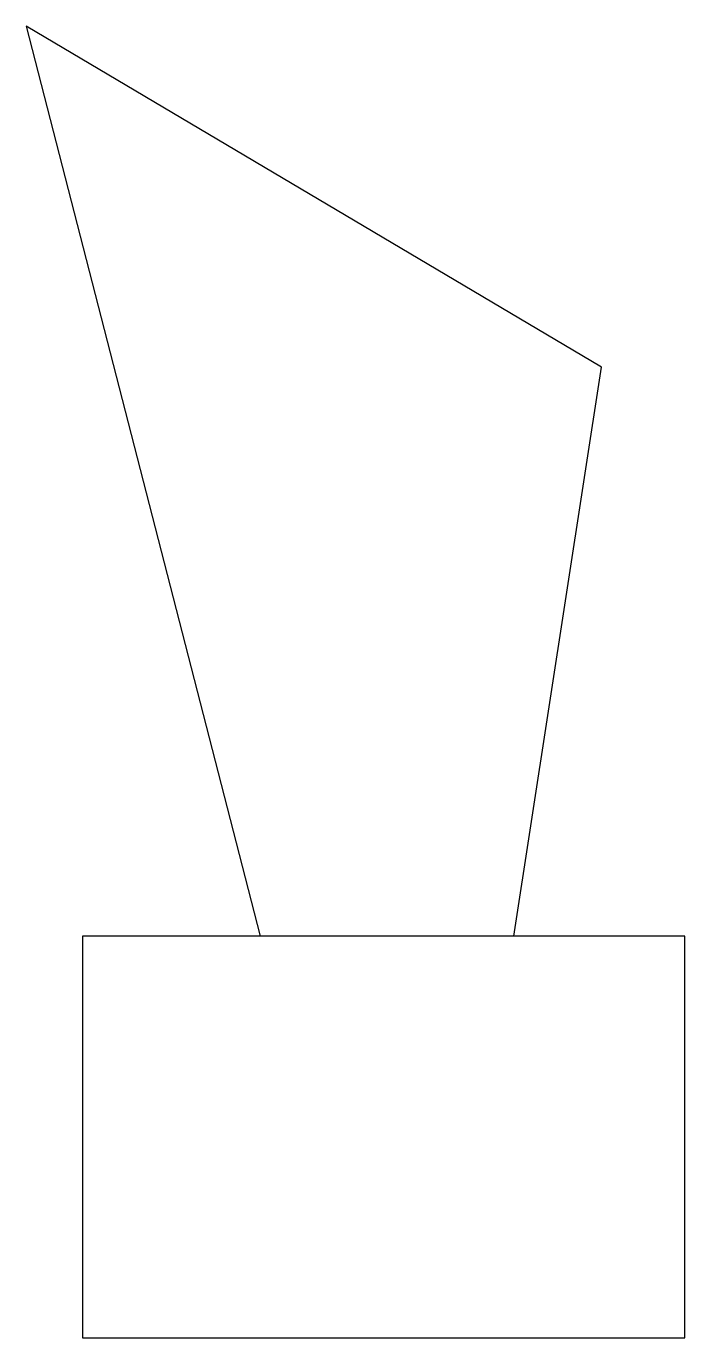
# Model space of a CAD drawing. Header units: millimetres. Extents: x 184.31 to 187.59, y 59.97 to 66.5.
import ezdxf

# ---------------------------------------------------------------- set-up
doc = ezdxf.new("R2010")
doc.units = ezdxf.units.MM

msp = doc.modelspace()

# ---------------------------------------------------------------- linework, layer by layer
for p, q in [((187.1745, 64.8015), (184.3083, 66.4998)), ((184.3083, 66.4998), (185.4742, 61.9679)), ((186.7373, 61.9679), (187.1745, 64.8015))]:
    msp.add_line(p, q)
msp.add_lwpolyline([(184.5885, 59.9679), (187.5885, 59.9679), (187.5885, 61.9679), (184.5885, 61.9679)], close=True)

doc.saveas('drawing.dxf')
